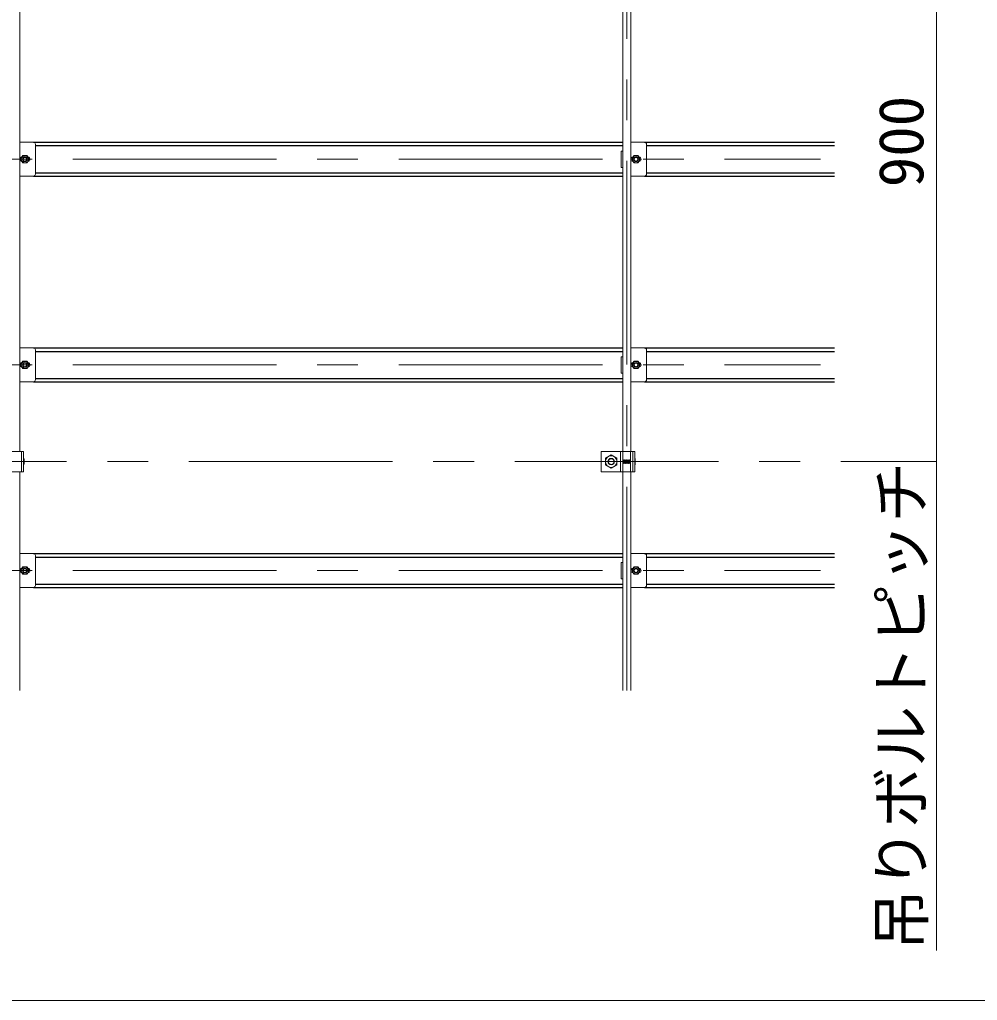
# Model space of a CAD drawing. Units: millimetres on the paper, enlarged 40 times, with parts at other scales. Extents: x -7800 to 7800, y -5578 to 5485.
# Drawn here: x 5100 to 6040, y 209 to 1172 of the extents above; entities that cross this region are included whole.
import ezdxf
from ezdxf.enums import TextEntityAlignment as Align

# ---------------------------------------------------------------- set-up
doc = ezdxf.new("R2010")
doc.units = ezdxf.units.MM
doc.header["$LTSCALE"] = 40
for name, pattern in [('CHAIN1', [8, 5, -1, 1, -1]), ('DASHED1', [1.8, 1.2, -0.6]), ('DASHED2', [3, 2, -1])]:
    doc.linetypes.add(name, pattern=pattern)
for name, color, linetype, lineweight in [('5-0_中心線', 4, 'CHAIN1', 9), ('5-1_吊りボルト', 7, 'Continuous', 18), ('5-2_野縁受け', 3, 'Continuous', 18), ('5-3_野縁', 2, 'Continuous', 25), ('5-5_寸法', 7, 'Continuous', 9), ('5-A_クリップ', 7, 'Continuous', 18), ('5-B_ビス', 7, 'Continuous', 18), ('F-2_太線１', 3, 'Continuous', 18)]:
    doc.layers.add(name, color=color, linetype=linetype, lineweight=lineweight)
doc.styles.add('ＭＳ ゴシック', font='')
doc.styles.get('ＭＳ ゴシック').set_extended_font_data('MS Gothic')

msp = doc.modelspace()

# ---------------------------------------------------------------- linework, layer by layer
at = {"layer": '5-0_中心線'}
for p, q in [((5695.84, 513.54), (5695.84, 2262.87)), ((4191.84, 1035.21), (5885.84, 1035.21)), ((4191.84, 833.21), (5885.84, 833.21)), ((4305.84, 738.21), (5999.84, 738.21)), ((4191.84, 631.21), (5885.84, 631.21))]:
    msp.add_line(p, q, dxfattribs=at)
at = {"layer": '5-1_吊りボルト'}
for p, q in [((5103.61, 748.21), (5070.51, 748.21)), ((5101.67, 728.21), (5101.67, 748.21)), ((5670.51, 748.21), (5670.51, 728.21)), ((5703.61, 748.21), (5670.51, 748.21)), ((5674.84, 741.48), (5680.51, 744.75)), ((5680.51, 744.75), (5686.17, 741.48)), ((5691.84, 728.21), (5691.84, 748.21)), ((5699.51, 728.21), (5699.51, 748.21)), ((5701.67, 728.21), (5701.67, 748.21)), ((5674.84, 734.94), (5674.84, 741.48))]:
    msp.add_line(p, q, dxfattribs=at)
at = {"layer": '5-1_吊りボルト', "linetype": 'DASHED2'}
msp.add_line((5689.71, 728.21), (5689.71, 748.21), dxfattribs=at)
at = {"layer": '5-1_吊りボルト'}
for points in [[(5070.51, 728.21), (5103.61, 728.21), (5103.61, 748.21)], [(5670.51, 728.21), (5703.61, 728.21), (5703.61, 748.21)], [(5674.84, 734.94), (5680.51, 731.66), (5686.17, 734.94), (5686.17, 741.48)]]:
    msp.add_lwpolyline(points, dxfattribs=at)
for radius in [5.67, 3.18]:
    msp.add_circle((5680.51, 738.21), radius, dxfattribs=at)
at = {"layer": '5-1_吊りボルト', "linetype": 'DASHED1'}
msp.add_circle((5680.51, 738.21), 2.84, dxfattribs=at)
at = {"layer": '5-2_野縁受け'}
for p, q in [((5099.84, 1326.54), (5099.84, 748.21)), ((5691.84, 1328.21), (5691.84, 748.21)), ((5699.84, 1328.21), (5699.84, 748.21)), ((5099.84, 728.21), (5099.84, 513.54)), ((5691.84, 728.21), (5691.84, 513.54)), ((5699.84, 728.21), (5699.84, 513.54))]:
    msp.add_line(p, q, dxfattribs=at)
at = {"layer": '5-3_野縁'}
for p, q in [((5113.17, 1051.87), (5691.84, 1051.87)), ((5713.17, 1051.87), (5899.84, 1051.87)), ((5115.17, 1048.54), (5691.84, 1048.54)), ((5715.17, 1048.54), (5899.84, 1048.54)), ((5115.17, 1021.87), (5691.84, 1021.87)), ((5715.17, 1021.87), (5899.84, 1021.87)), ((5113.17, 1018.54), (5691.84, 1018.54)), ((5713.17, 1018.54), (5899.84, 1018.54)), ((5113.17, 849.87), (5691.84, 849.87)), ((5713.17, 849.87), (5899.84, 849.87)), ((5115.17, 846.54), (5691.84, 846.54)), ((5715.17, 846.54), (5899.84, 846.54)), ((5115.17, 819.87), (5691.84, 819.87)), ((5715.17, 819.87), (5899.84, 819.87)), ((5113.17, 816.54), (5691.84, 816.54)), ((5713.17, 816.54), (5899.84, 816.54)), ((5113.17, 647.87), (5691.84, 647.87)), ((5713.17, 647.87), (5899.84, 647.87)), ((5115.17, 644.54), (5691.84, 644.54)), ((5715.17, 644.54), (5899.84, 644.54)), ((5115.17, 617.87), (5691.84, 617.87)), ((5715.17, 617.87), (5899.84, 617.87)), ((5113.17, 614.54), (5691.84, 614.54)), ((5713.17, 614.54), (5899.84, 614.54))]:
    msp.add_line(p, q, dxfattribs=at)
at = {"layer": '5-5_寸法', "color": 4}
msp.add_line((5999.84, 258.21), (5999.84, 1338.21), dxfattribs=at)
at = {"layer": '5-A_クリップ'}
for p, q in [((5113.17, 1051.87), (5099.84, 1051.87)), ((5713.17, 1051.87), (5699.84, 1051.87)), ((5115.17, 1020.54), (5115.17, 1049.87)), ((5115.17, 1049.02), (5115.17, 1021.39)), ((5690.31, 1043.21), (5691.84, 1043.21)), ((5690.31, 1027.21), (5690.31, 1043.21)), ((5715.17, 1020.54), (5715.17, 1049.87)), ((5715.17, 1049.02), (5715.17, 1021.39)), ((5691.84, 1027.21), (5690.31, 1027.21)), ((5099.84, 1018.54), (5113.17, 1018.54)), ((5699.84, 1018.54), (5713.17, 1018.54)), ((5113.17, 849.87), (5099.84, 849.87)), ((5115.17, 818.54), (5115.17, 847.87)), ((5713.17, 849.87), (5699.84, 849.87)), ((5715.17, 818.54), (5715.17, 847.87)), ((5115.17, 847.02), (5115.17, 819.39)), ((5690.31, 841.21), (5691.84, 841.21)), ((5690.31, 825.21), (5690.31, 841.21)), ((5715.17, 847.02), (5715.17, 819.39)), ((5691.84, 825.21), (5690.31, 825.21)), ((5099.84, 816.54), (5113.17, 816.54)), ((5699.84, 816.54), (5713.17, 816.54)), ((5113.17, 647.87), (5099.84, 647.87)), ((5115.17, 616.54), (5115.17, 645.87)), ((5713.17, 647.87), (5699.84, 647.87)), ((5715.17, 616.54), (5715.17, 645.87)), ((5115.17, 645.02), (5115.17, 617.39)), ((5690.31, 639.21), (5691.84, 639.21)), ((5690.31, 623.21), (5690.31, 639.21)), ((5715.17, 645.02), (5715.17, 617.39)), ((5691.84, 623.21), (5690.31, 623.21)), ((5099.84, 614.54), (5113.17, 614.54)), ((5699.84, 614.54), (5713.17, 614.54))]:
    msp.add_line(p, q, dxfattribs=at)
for centre, radius, start, end in [((5113.17, 1049.87), 2, 0, 90), ((5713.17, 1049.87), 2, 0, 90), ((5102.01, 1035.21), 2.17, 94.04304, 265.95748), ((5107.67, 1035.21), 2.17, 274.042, 85.95748), ((5702.01, 1035.21), 2.17, 94.04304, 265.95748), ((5707.67, 1035.21), 2.17, 274.042, 85.95748), ((5113.17, 1020.54), 2, 270, 0), ((5713.17, 1020.54), 2, 270, 0), ((5113.17, 847.87), 2, 0, 90), ((5713.17, 847.87), 2, 0, 90), ((5102.01, 833.21), 2.17, 94.04304, 265.95748), ((5107.67, 833.21), 2.17, 274.042, 85.95748), ((5702.01, 833.21), 2.17, 94.04304, 265.95748), ((5707.67, 833.21), 2.17, 274.042, 85.95748), ((5113.17, 818.54), 2, 270, 0), ((5713.17, 818.54), 2, 270, 0), ((5113.17, 645.87), 2, 0, 90), ((5713.17, 645.87), 2, 0, 90), ((5102.01, 631.21), 2.17, 94.04304, 265.95748), ((5107.67, 631.21), 2.17, 274.042, 85.95748), ((5702.01, 631.21), 2.17, 94.04304, 265.95748), ((5707.67, 631.21), 2.17, 274.042, 85.95748), ((5113.17, 616.54), 2, 270, 0), ((5713.17, 616.54), 2, 270, 0)]:
    msp.add_arc(centre, radius, start, end, dxfattribs=at)
at = {"layer": '5-B_ビス'}
for p, q in [((5100.61, 1035.21), (5102.72, 1038.87)), ((5102.72, 1031.54), (5100.61, 1035.21)), ((5102.72, 1038.87), (5106.96, 1038.87)), ((5106.96, 1031.54), (5102.72, 1031.54)), ((5106.96, 1038.87), (5109.07, 1035.21)), ((5109.07, 1035.21), (5106.96, 1031.54)), ((5700.61, 1035.21), (5702.72, 1038.87)), ((5702.72, 1031.54), (5700.61, 1035.21)), ((5702.72, 1038.87), (5706.96, 1038.87)), ((5706.96, 1031.54), (5702.72, 1031.54)), ((5706.96, 1038.87), (5709.07, 1035.21)), ((5709.07, 1035.21), (5706.96, 1031.54)), ((5100.61, 833.21), (5102.72, 836.87)), ((5102.72, 829.54), (5100.61, 833.21)), ((5102.72, 836.87), (5106.96, 836.87)), ((5106.96, 829.54), (5102.72, 829.54)), ((5106.96, 836.87), (5109.07, 833.21)), ((5109.07, 833.21), (5106.96, 829.54)), ((5700.61, 833.21), (5702.72, 836.87)), ((5702.72, 829.54), (5700.61, 833.21)), ((5702.72, 836.87), (5706.96, 836.87)), ((5706.96, 829.54), (5702.72, 829.54)), ((5706.96, 836.87), (5709.07, 833.21)), ((5709.07, 833.21), (5706.96, 829.54)), ((5104.01, 735.89), (5104.01, 740.51)), ((5691.84, 739.7), (5691.88, 739.66)), ((5691.84, 736.58), (5691.88, 736.53)), ((5691.88, 739.66), (5692.09, 739.66)), ((5691.88, 739.66), (5692.09, 736.74)), ((5691.88, 736.53), (5692.09, 736.74)), ((5692.09, 739.66), (5692.3, 739.87)), ((5692.09, 739.66), (5692.3, 736.74)), ((5692.09, 736.74), (5692.3, 736.74)), ((5692.3, 739.87), (5692.51, 739.66)), ((5692.3, 736.74), (5692.51, 736.53)), ((5692.51, 739.66), (5692.72, 739.66)), ((5692.51, 739.66), (5692.72, 736.74)), ((5692.51, 736.53), (5692.72, 736.74)), ((5692.72, 739.66), (5692.92, 739.87)), ((5692.72, 739.66), (5692.92, 736.74)), ((5692.72, 736.74), (5692.92, 736.74)), ((5692.92, 739.87), (5693.13, 739.66)), ((5692.92, 736.74), (5693.13, 736.53)), ((5693.13, 739.66), (5693.34, 739.66)), ((5693.13, 739.66), (5693.34, 736.74)), ((5693.13, 736.53), (5693.34, 736.74)), ((5693.34, 739.66), (5693.55, 739.87)), ((5693.34, 739.66), (5693.55, 736.74)), ((5693.34, 736.74), (5693.55, 736.74)), ((5693.55, 739.87), (5693.76, 739.66)), ((5693.55, 736.74), (5693.76, 736.53)), ((5693.76, 739.66), (5693.97, 739.66)), ((5693.76, 739.66), (5693.97, 736.74)), ((5693.76, 736.53), (5693.97, 736.74)), ((5693.97, 739.66), (5694.17, 739.87)), ((5693.97, 739.66), (5694.17, 736.74)), ((5693.97, 736.74), (5694.17, 736.74)), ((5694.17, 739.87), (5694.38, 739.66)), ((5694.17, 736.74), (5694.38, 736.53)), ((5694.38, 739.66), (5694.59, 739.66)), ((5694.38, 739.66), (5694.59, 736.74)), ((5694.38, 736.53), (5694.59, 736.74)), ((5694.59, 739.66), (5694.8, 739.87)), ((5694.59, 739.66), (5694.8, 736.74)), ((5694.59, 736.74), (5694.8, 736.74)), ((5694.8, 739.87), (5695.01, 739.66)), ((5694.8, 736.74), (5695.01, 736.53)), ((5695.01, 739.66), (5695.22, 739.66)), ((5695.01, 739.66), (5695.22, 736.74)), ((5695.01, 736.53), (5695.22, 736.74)), ((5695.22, 739.66), (5695.42, 739.87)), ((5695.22, 739.66), (5695.42, 736.74)), ((5695.22, 736.74), (5695.42, 736.74)), ((5695.42, 739.87), (5695.63, 739.66)), ((5695.42, 736.74), (5695.63, 736.53)), ((5695.63, 739.66), (5695.84, 739.66)), ((5695.63, 739.66), (5695.84, 736.74)), ((5695.63, 736.53), (5695.84, 736.74)), ((5695.84, 739.66), (5696.05, 739.87)), ((5695.84, 739.66), (5696.05, 736.74)), ((5695.84, 736.74), (5696.05, 736.74)), ((5696.05, 739.87), (5696.26, 739.66)), ((5696.05, 736.74), (5696.26, 736.53)), ((5696.26, 739.66), (5696.47, 739.66)), ((5696.26, 739.66), (5696.47, 736.74)), ((5696.26, 736.53), (5696.47, 736.74)), ((5696.47, 739.66), (5696.67, 739.87)), ((5696.47, 739.66), (5696.67, 736.74)), ((5696.47, 736.74), (5696.67, 736.74)), ((5696.67, 739.87), (5696.88, 739.66)), ((5696.67, 736.74), (5696.88, 736.53)), ((5696.88, 739.66), (5697.09, 736.74)), ((5696.88, 736.53), (5697.09, 736.74)), ((5697.09, 739.66), (5697.3, 736.74)), ((5697.09, 736.74), (5697.3, 736.74)), ((5697.3, 739.87), (5697.51, 739.66)), ((5697.3, 736.74), (5697.51, 736.53)), ((5697.51, 739.66), (5697.72, 739.66)), ((5697.51, 739.66), (5697.72, 736.74)), ((5697.51, 736.53), (5697.72, 736.74)), ((5697.72, 739.66), (5697.92, 739.87)), ((5697.72, 739.66), (5697.92, 736.74)), ((5697.72, 736.74), (5697.92, 736.74)), ((5697.92, 739.87), (5698.13, 739.66)), ((5697.92, 736.74), (5698.13, 736.53)), ((5698.13, 739.66), (5698.34, 739.66)), ((5698.13, 739.66), (5698.34, 736.74)), ((5698.13, 736.53), (5698.34, 736.74)), ((5698.34, 739.66), (5698.55, 739.87)), ((5698.34, 739.66), (5698.55, 736.74)), ((5698.34, 736.74), (5698.55, 736.74)), ((5698.55, 739.87), (5698.76, 739.66)), ((5698.55, 736.74), (5698.76, 736.53)), ((5698.76, 739.66), (5698.97, 739.66)), ((5698.76, 739.66), (5698.97, 736.74)), ((5698.76, 736.53), (5698.97, 736.74)), ((5698.97, 739.66), (5699.17, 739.87)), ((5698.97, 739.66), (5699.17, 736.74)), ((5698.97, 736.74), (5699.17, 736.74)), ((5699.17, 739.87), (5699.38, 739.66)), ((5699.17, 736.74), (5699.38, 736.53)), ((5699.38, 739.66), (5699.51, 737.92)), ((5699.38, 739.66), (5699.51, 739.66)), ((5699.38, 736.53), (5699.51, 736.66)), ((5704.01, 735.89), (5704.01, 740.51)), ((5100.61, 631.21), (5102.72, 634.87)), ((5102.72, 627.54), (5100.61, 631.21)), ((5102.72, 634.87), (5106.96, 634.87)), ((5106.96, 627.54), (5102.72, 627.54)), ((5106.96, 634.87), (5109.07, 631.21)), ((5109.07, 631.21), (5106.96, 627.54)), ((5700.61, 631.21), (5702.72, 634.87)), ((5702.72, 627.54), (5700.61, 631.21)), ((5702.72, 634.87), (5706.96, 634.87)), ((5706.96, 627.54), (5702.72, 627.54)), ((5706.96, 634.87), (5709.07, 631.21)), ((5709.07, 631.21), (5706.96, 627.54))]:
    msp.add_line(p, q, dxfattribs=at)
msp.add_lwpolyline([(5696.88, 739.66), (5697.09, 739.66), (5697.3, 739.87)], dxfattribs=at)
for centre, radius in [((5104.84, 1035.21), 3.49), ((5104.84, 1035.21), 2.33), ((5704.84, 1035.21), 3.49), ((5704.84, 1035.21), 2.33), ((5104.84, 833.21), 3.49), ((5104.84, 833.21), 2.33), ((5704.84, 833.21), 3.49), ((5704.84, 833.21), 2.33), ((5104.84, 631.21), 3.49), ((5104.84, 631.21), 2.33), ((5704.84, 631.21), 3.49), ((5704.84, 631.21), 2.33)]:
    msp.add_circle(centre, radius, dxfattribs=at)
at = {"layer": '5-B_ビス', "linetype": 'DASHED1'}
for centre in [(5104.84, 1035.21), (5704.84, 1035.21), (5104.84, 833.21), (5704.84, 833.21), (5104.84, 631.21), (5704.84, 631.21)]:
    msp.add_circle(centre, 1.83, dxfattribs=at)
at = {"layer": '5-B_ビス'}
for centre, radius, start, end in [((5103.12, 740.51), 0.889, 303.93712, 56.06288), ((5101.12, 738.2), 2.89, 329.77861, 30.22139), ((5103.12, 735.89), 0.889, 303.93712, 56.06288), ((5703.12, 740.51), 0.889, 303.93712, 56.06288), ((5701.12, 738.2), 2.89, 329.77861, 30.22139), ((5703.12, 735.89), 0.889, 303.93712, 56.06288)]:
    msp.add_arc(centre, radius, start, end, dxfattribs=at)
at = {"layer": 'F-2_太線１'}
msp.add_lwpolyline([(78.17, 2442.06), (78.17, 209.07), (7638.17, 209.07)], dxfattribs=at)

# ---------------------------------------------------------------- texts
at = {"layer": '5-5_寸法', "style": 'ＭＳ ゴシック'}
for s, p in [('900', (6000.17, 1007.71)), ('吊りボルトピッチ', (6000.17, 258.21))]:
    msp.add_text(s, height=43.99, rotation=90, dxfattribs=at).set_placement(p, align=Align.BOTTOM_LEFT)

doc.saveas('drawing.dxf')
